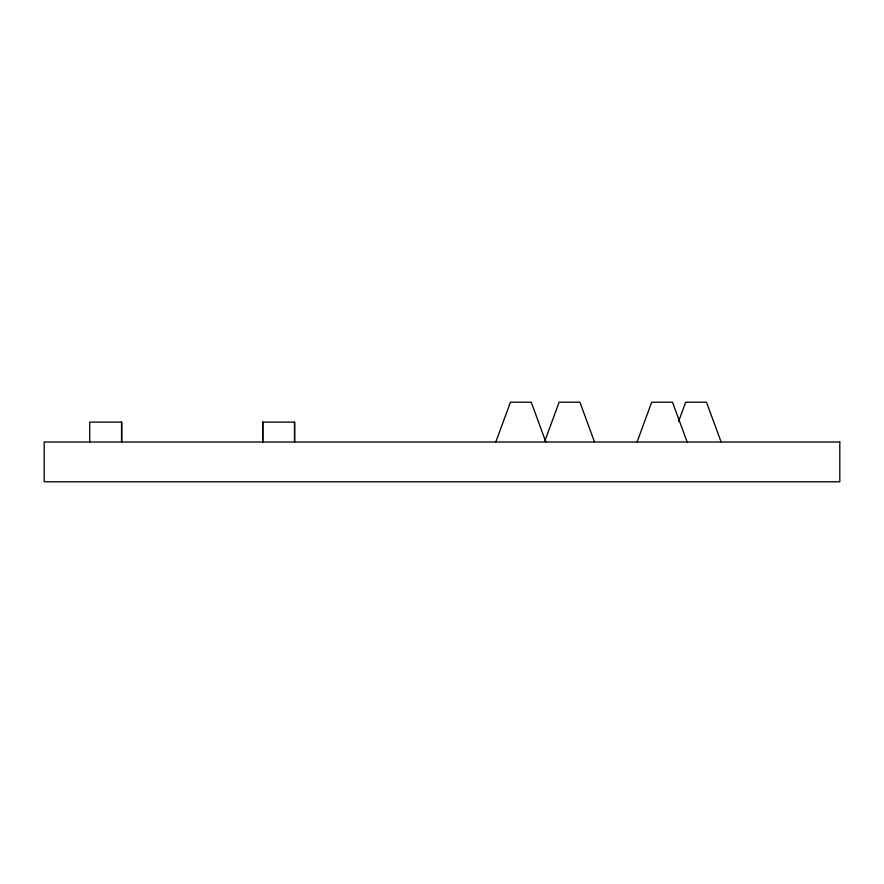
<?xml version="1.0" encoding="UTF-8"?>
<svg xmlns="http://www.w3.org/2000/svg" width="884" height="884" viewBox="0 0 884 884"><rect width="100%" height="100%" fill="white"/><g stroke="black" fill="none" stroke-linecap="round" stroke-linejoin="round"><path stroke-width="1.33" d="M495.825 442L510.422 402.22L531.251 402.22L545.848 442M544.975 440.718L559.097 402.22L579.926 402.22L594.523 442M637.088 442L651.685 402.22L672.525 402.22L687.122 442M678.625 421.469L685.686 402.22L706.515 402.22L721.112 442M294.626 442L294.626 422.11L262.703 422.11L262.703 442M294.527 422.11L294.527 442M262.802 422.11L262.802 442M121.771 442L121.771 422.11L89.704 422.11L89.704 442M121.528 422.11L121.528 442M839.8 442L44.2 442L44.2 481.78L839.8 481.78L839.8 442"/></g></svg>
